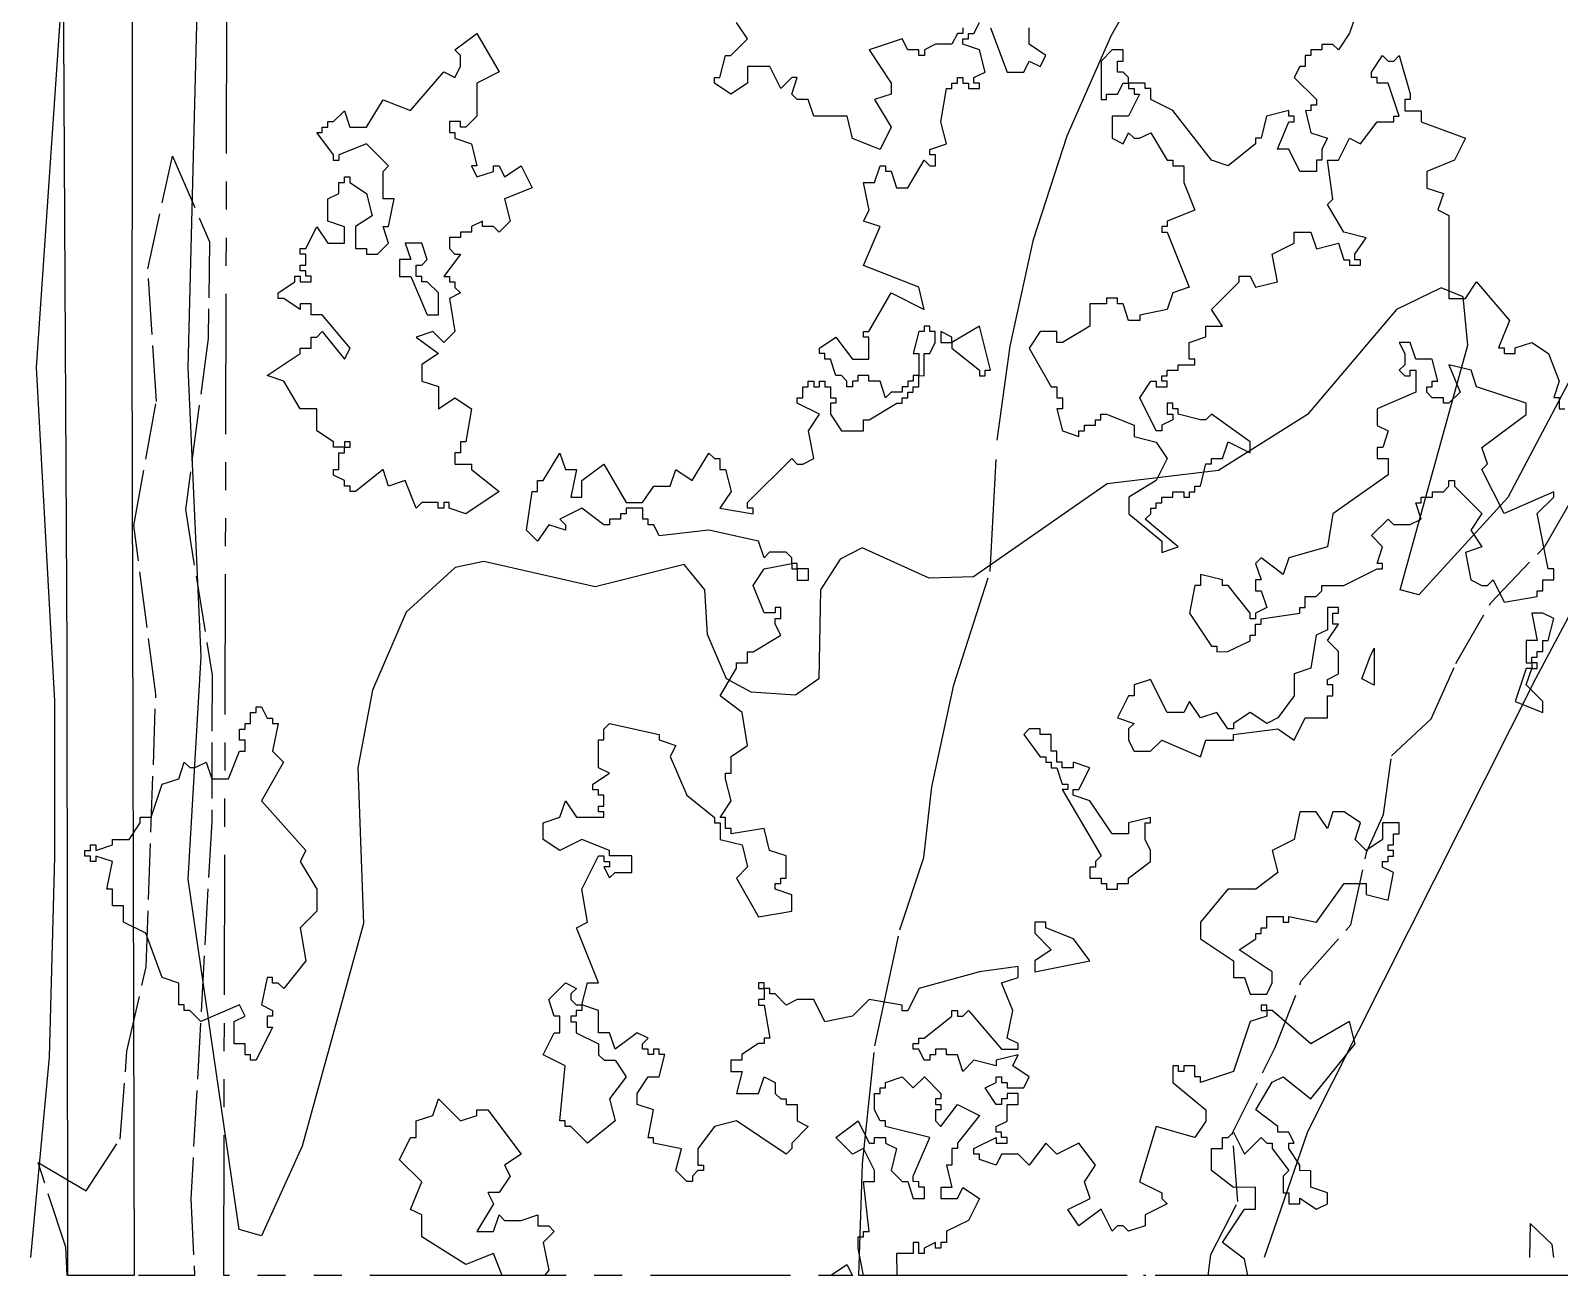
# Model space of a CAD drawing. Header units: metres. Extents: x -400 to 800, y -650 to 500.
# Drawn here: x -57.3 to 11.9, y -650 to -593.6 of the extents above; entities that cross this region are included whole.
import ezdxf

# ---------------------------------------------------------------- set-up
doc = ezdxf.new("R2010")
doc.units = ezdxf.units.M
doc.header["$LTSCALE"] = 2
for name, pattern in [('DASHDOT', [3.556, 2.54, -0.508, 0, -0.508]), ('DASHED', [1.524, 1.27, -0.254]), ('PHANTOM', [6.35, 3.175, -0.635, 0.635, -0.635, 0.635, -0.635])]:
    doc.linetypes.add(name, pattern=pattern)
for name, color, linetype in [('SITE-FLOOD-LIMIT', 5, 'DASHED'), ('SITE-PATH', 84, 'CONTINUOUS'), ('SITE-PROPERTY', 7, 'PHANTOM'), ('SITE-SETBACK-WATER', 1, 'DASHDOT'), ('SITE-TREE-CANOPY', 94, 'CONTINUOUS'), ('TOPO-CONTOUR-MINOR', 9, 'CONTINUOUS')]:
    doc.layers.add(name, color=color, linetype=linetype)

msp = doc.modelspace()

# ---------------------------------------------------------------- linework, layer by layer
at = {"layer": 'SITE-FLOOD-LIMIT'}
msp.add_lwpolyline([(-55.679, -648.716), (-56.943, -644.892), (-54.758, -646.168), (-53.227, -643.823), (-52.914, -639.846), (-52.041, -636.023), (-51.609, -623.684), (-52.611, -616.036), (-51.583, -610.429), (-51.977, -604.412), (-50.848, -599.315), (-49.177, -603.19), (-49.237, -607.575), (-50.27, -615.324), (-49.064, -622.819), (-49.078, -629.447), (-50.028, -646.527), (-49.856, -650), (-55.616, -650)], close=True, dxfattribs=at)
msp.add_lwpolyline([(20.323, -650), (-3.971, -650), (-3.846, -649.053), (-2.621, -646.657), (-2.869, -643.547), (-0.928, -639.673), (0.247, -636.666), (2.491, -634.118), (3.209, -630.804), (3.975, -629.122), (4.337, -626.471), (6.12, -624.789), (7.244, -622.292), (8.826, -619.539), (11.273, -616.992), (13.161, -613.73)], dxfattribs=at)
at = {"layer": 'SITE-PATH'}
msp.add_lwpolyline([(24.214, -550.697), (10.648, -545.033), (0.638, -541.094), (-4.357, -540.225), (-22.386, -540.3), (-33.231, -538.886), (-47.268, -536.726), (-52.585, -534.701), (-52.702, -607.862), (-52.596, -650), (-55.593, -650), (-55.629, -621.755), (-55.827, -582.543), (-55.166, -440.248)], dxfattribs=at)
at = {"layer": 'SITE-PROPERTY'}
msp.add_lwpolyline([(30.062, -467.859), (0.588, -546.077), (56.749, -563.627), (54.98, -572.314), (53.696, -575.929), (51.787, -582.459), (46.005, -592.792), (42.679, -600.033), (41.549, -603.704), (41.12, -606.251), (38.91, -613.492), (38.088, -617.208), (41.525, -620.423), (44.745, -621.858), (46.597, -624.083), (39.329, -624.004), (35.716, -627.964), (33.954, -634.182), (31.28, -640.611), (27.928, -650), (-48.534, -650), (-47.922, -408.88)], dxfattribs=at)
at = {"layer": 'SITE-SETBACK-WATER'}
msp.add_lwpolyline([(439.23, -650), (-19.786, -650), (-19.612, -644.954), (-19.053, -639.604), (-17.923, -634.345), (-16.84, -631.069), (-16.472, -627.873), (-15.49, -623.25), (-13.838, -618.129), (-13.518, -612.172), (-12.929, -607.924), (-11.873, -603.098), (-10.346, -598.4), (-8.363, -593.875), (-5.944, -589.568), (-3.364, -585.884), (-1.905, -580.91), (0.445, -575.424), (5.709, -565.228), (7.29, -562.555), (7.862, -559.719), (9.35, -554.909), (13.891, -541.704)], dxfattribs=at)
at = {"layer": 'SITE-TREE-CANOPY'}
for points in [[(2.679, -593.009), (2.433, -593.754), (1.928, -594.51), (1.682, -594.254), (1.177, -594.254), (1.177, -594.51), (0.679, -594.51), (0.679, -594.755), (0.427, -594.755), (0.426, -595.255), (0.181, -595.255), (-0.072, -595.756), (0.931, -596.757), (0.931, -597.002), (0.679, -597.002), (0.679, -597.258), (0.433, -597.257), (0.679, -598.259), (1.429, -598.503), (1.177, -599.004), (1.177, -599.505), (0.931, -599.505), (0.931, -600.005), (0.18, -600.005), (-0.318, -599.004), (-0.823, -599.004), (-0.317, -597.758), (-0.072, -597.758), (-0.072, -597.502), (-0.317, -597.502), (-0.317, -597.257), (-1.321, -597.502), (-1.573, -598.503), (-1.819, -598.503), (-1.819, -598.759), (-3.068, -599.76), (-3.818, -599.504), (-5.572, -597.257), (-6.568, -596.756), (-6.568, -596.255), (-6.82, -596.255), (-6.82, -596.011), (-7.571, -596.01), (-7.571, -596.255), (-7.318, -596.255), (-7.319, -596.511), (-7.073, -596.511), (-7.571, -597.512), (-8.322, -597.512), (-8.322, -598.502), (-7.817, -598.758), (-7.571, -598.257), (-7.319, -598.502), (-7.073, -598.502), (-6.568, -598.258), (-5.818, -599.504), (-5.572, -599.504), (-5.572, -599.759), (-5.067, -599.76), (-5.067, -600.505), (-4.569, -601.762), (-5.818, -602.262), (-5.818, -602.507), (-6.071, -602.507), (-6.071, -602.752), (-5.818, -602.752), (-4.822, -605.255), (-5.573, -605.51), (-5.819, -606.256), (-7.067, -606.511), (-7.067, -606.756), (-7.573, -606.756), (-7.818, -606.011), (-8.071, -606.011), (-8.07, -605.755), (-8.569, -605.755), (-8.569, -606.011), (-9.319, -606.01), (-9.319, -607.012), (-10.568, -607.757), (-10.821, -607.757), (-10.821, -607.256), (-11.571, -607.256), (-12.07, -608.012), (-11.074, -609.759), (-10.821, -609.759), (-10.821, -610.26), (-10.569, -610.26), (-10.569, -610.76), (-10.821, -610.76), (-10.569, -611.761), (-9.818, -612.006), (-9.818, -611.761), (-9.573, -611.761), (-9.573, -611.506), (-9.067, -611.506), (-9.067, -611.261), (-8.822, -611.261), (-8.822, -611.005), (-8.569, -611.005), (-7.321, -611.506), (-7.321, -612.006), (-6.318, -612.262), (-5.82, -613.008), (-6.318, -614.009), (-7.567, -614.754), (-7.567, -615.51), (-6.073, -616.756), (-6.073, -617.257), (-5.322, -617.012), (-6.823, -615.755), (-6.571, -615.511), (-6.571, -615.255), (-6.318, -615.255), (-6.318, -615.01), (-6.072, -615.01), (-6.072, -614.754), (-5.567, -614.754), (-5.567, -614.51), (-5.069, -614.51), (-5.069, -614.754), (-4.817, -614.754), (-4.817, -614.51), (-4.571, -614.51), (-4.571, -614.254), (-4.319, -614.254), (-4.073, -613.253), (-3.82, -613.253), (-3.82, -613.008), (-3.322, -613.008), (-3.07, -612.252), (-2.073, -612.753), (-2.073, -612.252), (-3.82, -611.006), (-4.073, -611.262), (-4.318, -611.262), (-5.321, -611.006), (-5.321, -610.761), (-5.567, -610.761), (-5.567, -610.505), (-5.819, -610.505), (-5.819, -611.006), (-5.567, -611.006), (-5.567, -611.261), (-6.072, -611.506), (-6.072, -611.762), (-6.318, -611.762), (-7.068, -610.26), (-6.57, -609.504), (-6.317, -609.504), (-6.317, -609.76), (-5.819, -609.76), (-5.819, -609.504), (-6.072, -609.504), (-6.072, -609.259), (-5.819, -609.259), (-5.819, -609.003), (-5.321, -609.003), (-5.321, -608.759), (-4.57, -608.759), (-4.57, -608.503), (-4.823, -608.503), (-4.823, -607.758), (-4.072, -607.502), (-4.072, -607.012), (-3.321, -607.012), (-3.819, -606.256), (-2.57, -605.01), (-2.57, -604.754), (-2.072, -604.755), (-1.82, -605.255), (-0.824, -605.011), (-1.069, -603.754), (-0.073, -603.253), (-0.073, -602.753), (0.678, -602.753), (0.93, -603.509), (1.927, -603.253), (2.179, -604.01), (2.432, -604.01), (2.432, -604.255), (2.93, -604.255), (2.93, -604.01), (2.677, -604.01), (2.677, -603.754), (3.182, -603.009), (2.179, -602.753), (1.429, -601.507), (1.681, -601.262), (1.429, -599.505), (1.927, -599.505), (2.432, -598.504), (2.93, -598.76), (3.681, -597.759), (4.432, -597.759), (4.432, -597.503), (4.677, -597.503), (4.18, -596.012), (3.681, -596.012), (3.681, -595.756), (3.429, -595.756), (3.429, -595.511), (3.927, -594.755), (4.18, -595.011), (4.432, -595.011), (4.678, -594.755), (5.183, -596.502), (5.183, -596.758), (4.93, -596.758), (4.93, -597.258), (5.681, -597.258), (5.681, -597.759), (7.68, -598.504), (7.182, -599.505), (5.933, -600.006), (5.933, -600.762), (6.683, -601.007), (6.431, -601.752), (6.929, -602.008), (6.928, -605.757), (7.679, -605.757), (8.177, -605.012), (9.678, -606.758), (9.18, -608.004), (9.432, -608.004), (9.432, -608.26), (9.93, -608.26), (9.93, -608.004), (10.681, -607.76), (11.432, -608.26), (11.929, -609.506), (11.677, -610.252), (11.929, -610.252), (11.929, -610.752), (12.182, -610.752)], [(20.126, -650), (-2.172, -650), (-2.317, -649.261), (-3.32, -648.504), (-2.317, -647.003), (-1.819, -647.003), (-1.819, -646.001), (-2.822, -646.012), (-3.818, -645.256), (-3.818, -644.255), (-3.32, -644.255), (-3.32, -643.754), (-3.067, -643.754), (-2.822, -643.51), (-2.324, -644.511), (-1.573, -643.755), (-1.32, -644.01), (-1.068, -644.01), (-1.068, -644.255), (-0.317, -645.256), (-0.57, -645.512), (-0.57, -646.258), (-0.317, -646.258), (-0.318, -646.758), (0.181, -646.758), (0.181, -646.502), (0.931, -647.003), (1.429, -646.758), (1.429, -646.258), (0.679, -646.002), (0.679, -645.257), (0.181, -645.256), (0.181, -645.012), (-0.317, -644.255), (-0.317, -644.011), (-0.072, -644.011), (-0.317, -643.51), (-0.822, -643.51), (-0.822, -643.254), (-1.818, -642.509), (-1.067, -641.252), (-0.569, -641.007), (0.679, -642.008), (2.679, -639.506), (2.427, -638.505), (0.68, -639.506), (-1.067, -638.004), (-1.319, -638.004), (-1.319, -638.259), (-2.07, -638.504), (-2.821, -640.762), (-4.322, -641.262), (-4.322, -641.007), (-4.568, -641.007), (-4.568, -640.506), (-5.073, -640.506), (-5.073, -640.762), (-5.319, -640.762), (-5.319, -640.506), (-5.571, -640.506), (-5.571, -641.262), (-4.07, -642.508), (-4.07, -643.009), (-4.568, -643.754), (-6.322, -643.253), (-7.073, -645.756), (-6.07, -646.257), (-6.07, -646.513), (-5.818, -646.757), (-6.821, -647.258), (-6.821, -647.758), (-7.572, -648.003), (-7.817, -647.758), (-8.07, -647.758), (-8.322, -648.003), (-8.82, -647.002), (-9.823, -647.758), (-10.321, -647.013), (-9.318, -646.512), (-9.571, -645.756), (-9.072, -645.01), (-9.823, -644.009), (-10.819, -644.51), (-11.317, -644.009), (-12.068, -645.01), (-12.573, -644.509), (-13.324, -644.509), (-13.569, -645.01), (-14.32, -644.754), (-14.32, -644.509), (-14.572, -644.509), (-14.572, -644.253), (-13.569, -643.753), (-13.569, -644.009), (-13.071, -644.009), (-13.071, -643.753), (-13.323, -643.753), (-13.323, -643.508), (-13.569, -643.508), (-13.569, -643.252), (-13.071, -643.008), (-13.071, -642.262), (-12.573, -642.262), (-12.573, -641.762), (-13.071, -641.762), (-13.071, -642.006), (-13.323, -642.006), (-13.323, -642.262), (-13.569, -642.262), (-14.067, -641.506), (-13.569, -641.261), (-13.569, -641.005), (-13.323, -641.005), (-13.323, -641.261), (-13.071, -641.261), (-13.071, -641.506), (-12.32, -641.506), (-12.067, -641.005), (-12.818, -640.505), (-12.572, -640.004), (-13.568, -640.26), (-13.569, -640.505), (-14.572, -640.26), (-15.07, -640.76), (-15.322, -640.004), (-15.82, -640.004), (-15.82, -639.759), (-16.318, -639.759), (-16.318, -640.004), (-16.571, -640.004), (-16.571, -640.259), (-16.824, -640.259), (-17.069, -639.759), (-17.322, -639.759), (-17.322, -639.503), (-17.069, -639.503), (-17.069, -639.258), (-16.823, -639.258), (-15.568, -638.257), (-15.568, -638.001), (-15.322, -638.002), (-15.322, -638.257), (-15.069, -638.257), (-14.817, -638.002), (-13.323, -639.759), (-12.572, -639.759), (-12.572, -639.504), (-13.07, -639.259), (-12.818, -638.002), (-13.322, -636.756), (-12.572, -636.511), (-12.572, -636.011), (-14.319, -636.255), (-17.069, -637.011), (-17.567, -638.012), (-17.819, -638.012), (-17.819, -637.756), (-19.321, -637.511), (-20.071, -638.257), (-21.32, -638.512), (-21.818, -637.511), (-22.569, -637.511), (-23.067, -637.756), (-23.572, -637.255), (-23.817, -637.255), (-23.817, -637.01), (-24.07, -637.01), (-24.07, -637.255), (-24.07, -637.511), (-24.323, -637.511), (-24.323, -637.755), (-24.07, -637.756), (-23.818, -639.257), (-24.07, -639.257), (-24.07, -639.502), (-24.323, -639.502), (-25.074, -640.002), (-25.074, -640.258), (-25.572, -640.258), (-25.572, -640.759), (-25.067, -640.759), (-25.319, -641.76), (-24.323, -641.76), (-24.071, -641.004), (-23.572, -641.26), (-23.573, -641.76), (-23.32, -642.005), (-23.067, -642.005), (-23.067, -642.261), (-22.569, -642.261), (-22.57, -643.006), (-22.071, -643.262), (-22.822, -644.007), (-22.822, -644.252), (-23.068, -644.508), (-25.32, -643.006), (-26.323, -643.261), (-27.074, -644.262), (-27.067, -645.008), (-26.821, -645.008), (-26.821, -645.253), (-27.067, -645.252), (-27.319, -645.508), (-27.319, -645.753), (-27.572, -645.753), (-28.07, -645.252), (-27.817, -644.262), (-29.073, -644.006), (-29.073, -643.762), (-29.318, -643.762), (-29.073, -642.505), (-29.823, -642.26), (-29.823, -641.759), (-29.318, -641.003), (-28.82, -641.003), (-28.567, -640.002), (-28.82, -640.002), (-28.82, -639.757), (-29.072, -639.757), (-29.072, -640.002), (-29.318, -640.002), (-29.318, -639.757), (-29.57, -639.757), (-29.57, -639.512), (-29.318, -639.256), (-29.823, -639.012), (-30.819, -639.757), (-31.071, -639.011), (-31.57, -639.011), (-31.569, -638.01), (-32.32, -637.754), (-32.067, -636.753), (-31.569, -636.753), (-32.572, -634.261), (-32.067, -634.006), (-32.319, -632.504), (-31.568, -631.002), (-31.323, -631.002), (-31.323, -631.258), (-31.07, -631.258), (-31.07, -631.503), (-31.323, -631.503), (-31.07, -632.003), (-30.818, -631.759), (-30.067, -631.759), (-30.067, -631.002), (-31.07, -631.002), (-31.07, -630.758), (-32.319, -630.257), (-33.322, -630.757), (-34.073, -630.257), (-34.073, -629.511), (-33.322, -629.256), (-33.069, -628.51), (-32.571, -629.256), (-31.323, -629.256), (-31.323, -629.011), (-31.568, -629.011), (-31.568, -628.755), (-31.322, -628.755), (-31.322, -628.255), (-31.568, -628.255), (-31.568, -628.01), (-31.82, -628.01), (-31.82, -627.754), (-31.07, -627.254), (-31.568, -627.009), (-31.568, -625.752), (-31.322, -625.752), (-31.322, -625.262), (-31.069, -625.007), (-28.818, -625.508), (-28.818, -625.752), (-28.067, -626.008), (-28.32, -626.509), (-27.569, -628.255), (-26.321, -629.257), (-26.321, -629.512), (-26.068, -629.513), (-26.068, -630.258), (-25.072, -630.503), (-24.82, -631.504), (-25.318, -632.004), (-24.322, -633.762), (-22.821, -633.506), (-22.821, -632.761), (-23.571, -632.505), (-23.571, -632.26), (-23.319, -632.26), (-23.319, -632.005), (-23.073, -632.005), (-23.073, -631.004), (-23.823, -630.759), (-24.069, -629.758), (-25.57, -630.002), (-25.57, -629.757), (-25.823, -629.757), (-25.823, -629.257), (-26.068, -629.257), (-25.57, -628.511), (-25.822, -627.51), (-25.822, -627.254), (-25.57, -627.254), (-25.57, -626.509), (-24.819, -626.009), (-25.071, -624.507), (-26.067, -623.762), (-25.323, -622.505), (-25.323, -622.26), (-24.818, -622.26), (-24.818, -621.759), (-24.573, -621.759), (-23.317, -621.003), (-23.569, -620.503), (-23.569, -620.258), (-23.317, -620.258), (-23.317, -619.757), (-23.569, -619.757), (-23.569, -620.002), (-24.067, -620.002), (-24.572, -618.756), (-24.067, -618.011), (-22.818, -617.755), (-22.818, -617.51), (-23.071, -617.255), (-23.821, -617.254), (-24.067, -617.51), (-24.319, -616.754), (-26.571, -616.253), (-28.823, -616.508), (-29.069, -616.008), (-29.321, -616.008), (-29.321, -615.752), (-29.567, -615.752), (-29.567, -615.262), (-30.317, -615.262), (-30.317, -615.507), (-30.57, -615.507), (-30.57, -615.752), (-31.068, -615.752), (-31.068, -616.008), (-31.321, -616.007), (-32.317, -615.262), (-33.32, -615.762), (-33.067, -616.007), (-33.067, -616.252), (-33.818, -616.007), (-34.323, -616.752), (-34.821, -616.252), (-34.568, -614.505), (-34.323, -614.505), (-34.323, -614.005), (-34.07, -614.005), (-33.319, -612.759), (-33.067, -613.504), (-32.569, -613.504), (-32.822, -614.761), (-32.324, -614.761), (-32.323, -614.005), (-31.32, -613.26), (-30.317, -615.006), (-29.574, -615.007), (-29.068, -614.261), (-28.318, -614.261), (-28.072, -613.505), (-27.322, -614.006), (-26.571, -612.76), (-26.318, -613.005), (-26.073, -613.005), (-26.073, -613.505), (-25.82, -613.505), (-25.568, -614.507), (-26.073, -615.252), (-24.572, -615.508), (-24.572, -615.252), (-24.817, -615.252), (-24.817, -615.007), (-22.818, -613.005), (-22.572, -613.261), (-22.32, -613.261), (-21.821, -613.005), (-22.067, -611.76), (-21.569, -611.003), (-22.572, -610.503), (-22.572, -610.258), (-22.319, -610.258), (-22.319, -609.757), (-22.074, -609.757), (-22.073, -609.513), (-21.821, -609.501), (-21.821, -609.757), (-21.568, -609.757), (-21.568, -609.502), (-21.323, -609.502), (-21.323, -609.757), (-21.07, -609.757), (-21.07, -610.258), (-20.818, -610.258), (-20.818, -610.503), (-21.07, -610.503), (-21.071, -611.003), (-20.573, -611.76), (-19.569, -611.76), (-19.569, -611.259), (-19.317, -611.259), (-18.068, -610.503), (-17.822, -610.503), (-17.822, -610.258), (-17.57, -610.259), (-17.57, -610.003), (-17.317, -610.003), (-17.317, -609.758), (-17.072, -609.758), (-17.072, -609.257), (-17.317, -609.257), (-17.317, -609.502), (-17.57, -609.502), (-17.57, -609.758), (-17.822, -609.758), (-17.822, -610.003), (-18.32, -610.003), (-18.573, -610.258), (-18.818, -609.502), (-19.324, -609.502), (-19.323, -609.257), (-19.822, -609.257), (-19.822, -609.502), (-20.067, -609.502), (-20.067, -609.758), (-20.32, -609.758), (-20.32, -609.502), (-20.572, -609.257), (-20.818, -609.257), (-21.07, -608.512), (-21.323, -608.512), (-21.323, -608.256), (-21.568, -608.256), (-21.568, -608.011), (-20.817, -607.51), (-20.067, -608.512), (-19.323, -608.512), (-19.323, -607.511), (-19.569, -607.511), (-19.569, -607.255), (-19.323, -607.255), (-18.32, -605.509), (-16.819, -606.254), (-17.071, -605.253), (-19.568, -604.263), (-18.817, -602.505), (-19.568, -602.26), (-19.322, -601.76), (-19.568, -600.503), (-19.07, -600.503), (-18.817, -599.758), (-18.571, -599.758), (-18.571, -600.002), (-18.319, -600.002), (-18.074, -600.759), (-17.568, -600.759), (-16.818, -599.502), (-16.572, -599.758), (-16.32, -599.758), (-16.319, -599.257), (-16.572, -599.257), (-16.572, -599.013), (-15.821, -598.757), (-16.067, -597.756), (-15.821, -596.254), (-15.568, -596.254), (-15.568, -596.009), (-15.323, -596.009), (-15.323, -595.753), (-15.07, -595.754), (-15.07, -596.009), (-14.818, -596.009), (-14.818, -596.254), (-14.32, -596.254), (-14.32, -596.009), (-14.572, -596.009), (-14.572, -595.754), (-14.067, -595.509), (-14.319, -594.508), (-15.07, -594.252), (-15.07, -594.007), (-14.817, -594.007), (-14.817, -593.762), (-14.572, -593.762), (-14.319, -593.262)], [(-15.07, -593.507), (-15.07, -593.762), (-15.323, -593.762), (-15.568, -594.252), (-16.319, -594.252), (-16.817, -594.507), (-16.817, -594.752), (-17.069, -594.752), (-17.069, -594.507), (-17.567, -594.507), (-17.82, -594.007), (-19.321, -594.507), (-18.318, -596.009), (-18.318, -596.509), (-19.069, -596.754), (-18.319, -598.011), (-18.817, -599.012), (-20.073, -598.511), (-20.318, -597.51), (-21.819, -597.51), (-22.072, -596.754), (-22.57, -596.754), (-22.822, -596.509), (-22.57, -595.752), (-22.822, -595.752), (-23.32, -596.253), (-23.818, -595.252), (-24.821, -595.252), (-24.821, -596.008), (-25.572, -596.508), (-26.323, -596.008), (-26.323, -595.752), (-26.07, -595.752), (-25.817, -594.762), (-25.572, -594.762), (-24.821, -594.006), (-25.319, -593.26)], [(-13.821, -593.507), (-13.071, -595.509), (-12.32, -595.509), (-12.068, -595.009), (-11.57, -595.253), (-11.317, -594.753), (-12.068, -594.252), (-12.067, -593.507)]]:
    msp.add_lwpolyline(points, dxfattribs=at)
for points in [[(-43.323, -612.502), (-43.569, -612.502), (-43.569, -612.257), (-44.319, -611.756), (-44.319, -610.755), (-45.07, -610.755), (-45.82, -609.509), (-46.571, -609.253), (-45.069, -608.252), (-45.069, -608.007), (-44.571, -608.007), (-44.571, -607.507), (-44.319, -607.507), (-44.073, -607.262), (-43.07, -608.508), (-42.817, -608.008), (-44.073, -606.506), (-44.571, -606.506), (-44.571, -606.005), (-45.069, -606.005), (-45.069, -606.261), (-45.82, -605.76), (-46.072, -605.76), (-46.072, -605.504), (-45.321, -605.004), (-45.321, -604.759), (-45.069, -604.759), (-45.069, -605.004), (-44.571, -605.004), (-44.571, -604.759), (-44.823, -604.759), (-44.823, -604.503), (-45.069, -604.503), (-45.069, -604.259), (-44.823, -604.259), (-44.823, -603.758), (-45.069, -603.758), (-45.069, -603.502), (-44.823, -603.502), (-44.318, -602.512), (-43.82, -603.258), (-43.069, -603.258), (-43.069, -602.513), (-43.82, -602.257), (-43.82, -601.255), (-43.321, -601.011), (-43.321, -600.51), (-43.069, -600.51), (-43.069, -600.254), (-42.823, -600.254), (-42.823, -600.51), (-42.073, -601.011), (-41.82, -602.012), (-42.571, -602.502), (-42.571, -603.503), (-42.073, -603.503), (-42.073, -603.759), (-41.568, -603.759), (-41.07, -603.258), (-41.322, -602.502), (-41.07, -602.502), (-40.817, -601.256), (-41.322, -601.256), (-41.322, -600.01), (-41.069, -599.754), (-42.072, -598.753), (-43.321, -599.253), (-43.321, -599.509), (-43.567, -599.509), (-43.567, -599.253), (-44.317, -598.252), (-44.072, -598.252), (-44.072, -598.007), (-43.819, -598.007), (-43.819, -597.751), (-43.573, -597.752), (-43.068, -597.262), (-42.823, -598.007), (-42.072, -598.008), (-41.321, -596.762), (-40.073, -597.251), (-38.571, -595.505), (-38.073, -595.761), (-37.821, -595.261), (-37.821, -594.76), (-38.073, -594.504), (-37.07, -593.759), (-36.067, -595.506), (-37.07, -596.006), (-37.07, -597.508), (-37.568, -598.008), (-37.821, -598.008), (-37.821, -597.752), (-38.319, -597.752), (-38.319, -598.253), (-38.074, -598.253), (-38.067, -598.509), (-37.323, -598.754), (-37.071, -599.755), (-37.323, -599.755), (-37.071, -600.255), (-36.32, -600.011), (-36.32, -599.755), (-36.067, -599.755), (-35.822, -600.256), (-35.071, -599.755), (-34.573, -600.756), (-35.822, -601.257), (-35.57, -602.258), (-36.068, -602.758), (-36.32, -602.502), (-36.819, -602.502), (-36.818, -602.258), (-37.324, -602.502), (-37.317, -602.758), (-37.822, -602.758), (-37.822, -603.003), (-38.32, -603.003), (-38.32, -603.503), (-38.067, -603.759), (-37.822, -603.759), (-38.573, -604.76), (-38.32, -604.76), (-38.32, -605.005), (-38.068, -605.005), (-38.068, -605.261), (-37.822, -605.506), (-38.32, -605.761), (-38.068, -607.252), (-38.573, -607.753), (-39.071, -607.252), (-39.822, -607.508), (-38.819, -608.253), (-39.569, -608.754), (-39.57, -609.51), (-38.819, -609.755), (-38.819, -610.756), (-38.068, -610.255), (-37.318, -610.756), (-37.571, -612.258), (-37.823, -612.258), (-37.823, -612.758), (-38.069, -612.758), (-38.069, -613.259), (-37.318, -613.259), (-37.318, -613.504), (-36.07, -614.505), (-37.571, -615.506), (-38.322, -615.261), (-38.322, -615.005), (-38.567, -615.005), (-38.567, -615.261), (-38.82, -615.261), (-38.82, -615.005), (-39.57, -615.005), (-39.823, -615.261), (-40.321, -614.004), (-41.072, -614.26), (-41.317, -613.503), (-42.573, -614.504), (-42.818, -614.504), (-42.818, -614.259), (-43.071, -614.259), (-43.071, -614.003), (-43.569, -613.759), (-43.569, -613.503), (-43.323, -613.503), (-43.323, -612.758), (-43.071, -612.758), (-43.071, -612.502)], [(-7.571, -595.755), (-7.823, -595.51), (-8.069, -595.51), (-8.069, -595.009), (-7.823, -595.009), (-7.823, -594.509), (-8.321, -594.509), (-8.82, -595.009), (-8.82, -596.756), (-8.567, -596.756), (-8.567, -596.511), (-8.069, -596.511), (-7.824, -596.01), (-7.571, -596.01)], [(-39.821, -604.259), (-39.569, -604.26), (-39.323, -604.004), (-39.569, -603.258), (-40.319, -603.258), (-40.067, -604.004), (-40.572, -604.004), (-40.572, -604.76), (-40.067, -604.76), (-39.324, -606.507), (-38.818, -606.507), (-38.818, -605.506), (-39.323, -605.005), (-39.569, -605.005), (-39.569, -604.76), (-39.821, -604.76)], [(-16.819, -609.258), (-16.819, -608.256), (-16.573, -608.256), (-16.321, -607.756), (-16.321, -607.255), (-16.573, -607.255), (-16.573, -607.011), (-16.819, -607.011), (-16.819, -607.255), (-17.071, -607.255), (-17.317, -608.256), (-17.071, -608.256), (-17.072, -609.257)], [(-15.57, -607.511), (-16.068, -607.255), (-16.068, -607.756), (-15.57, -607.756)], [(-15.57, -608.012), (-14.322, -609.002), (-14.322, -609.258), (-14.069, -609.258), (-14.069, -609.002), (-13.823, -609.002), (-14.321, -607.011), (-15.57, -607.756)], [(6.927, -614.011), (7.18, -614.011), (7.179, -614.256), (8.428, -615.502), (7.93, -616.258), (8.428, -617.003), (7.677, -617.259), (7.929, -618.505), (8.428, -618.761), (8.68, -618.761), (8.933, -618.505), (9.431, -619.506), (10.932, -619.262), (10.932, -619.006), (11.177, -619.006), (11.178, -618.505), (11.683, -618.505), (11.683, -618.005), (11.43, -618.005), (10.932, -615.502), (11.683, -614.757), (11.683, -614.512), (9.431, -615.502), (8.428, -613.51), (8.681, -613.255), (8.428, -612.509), (10.428, -611.008), (10.428, -610.507), (8.183, -609.762), (7.931, -609.005), (6.928, -608.76), (7.433, -610.006), (6.927, -610.507), (6.682, -610.507), (6.682, -610.262), (6.177, -610.262), (5.931, -610.006), (5.931, -609.761), (6.177, -609.761), (6.177, -609.506), (6.43, -609.506), (6.177, -608.504), (5.426, -608.504), (5.181, -607.759), (4.683, -607.759), (4.928, -608.26), (4.928, -608.76), (4.683, -609.005), (4.928, -609.261), (5.181, -609.261), (5.181, -609.005), (5.426, -609.005), (5.433, -610.006), (3.679, -610.762), (3.679, -611.507), (4.177, -611.752), (3.932, -612.509), (3.679, -612.509), (3.679, -613.009), (4.177, -613.009), (4.177, -613.755), (1.679, -615.512), (1.427, -617.002), (-0.32, -617.503), (-0.573, -618.259), (-1.569, -617.502), (-1.822, -617.758), (-1.569, -618.504), (-1.822, -618.504), (-1.822, -619.004), (-1.569, -619.004), (-1.317, -619.761), (-1.822, -620.005), (-1.822, -620.261), (-2.068, -620.261), (-2.067, -620.005), (-3.07, -618.759), (-3.323, -618.759), (-3.323, -618.503), (-4.319, -618.258), (-4.319, -618.759), (-4.572, -618.759), (-4.817, -620.005), (-3.822, -621.507), (-3.569, -621.507), (-3.569, -621.763), (-3.071, -621.751), (-2.068, -621.262), (-2.068, -621.006), (-1.822, -621.006), (-1.822, -620.506), (-1.569, -620.506), (-1.569, -620.261), (0.177, -620.006), (0.177, -619.761), (0.43, -619.761), (0.43, -619.26), (0.928, -619.26), (1.181, -619.005), (1.181, -618.76), (2.177, -618.76), (3.678, -618.004), (3.931, -618.004), (3.931, -617.759), (3.678, -617.759), (3.931, -617.003), (3.433, -616.502), (4.177, -615.757), (4.429, -616.002), (5.18, -616.002), (5.678, -615.757), (5.433, -615.012), (5.678, -615.012), (5.678, -614.756), (6.183, -614.756), (6.183, -614.511), (6.681, -614.511), (6.927, -614.256)], [(-42.818, -612.502), (-42.818, -612.257), (-43.071, -612.257), (-43.071, -612.502)], [(-22.818, -618.011), (-22.573, -618.011), (-22.573, -617.755), (-22.818, -617.755)], [(-22.573, -618.512), (-22.068, -618.512), (-22.068, -618.011), (-22.573, -618.011)], [(0.682, -622.508), (-0.069, -622.753), (-0.069, -623.754), (-0.819, -624.755), (-1.318, -625.011), (-2.068, -624.51), (-2.819, -625.011), (-2.819, -625.256), (-3.071, -625.255), (-3.569, -624.51), (-4.32, -624.755), (-4.818, -624.009), (-5.071, -624.51), (-5.821, -624.51), (-6.572, -623.008), (-7.322, -623.253), (-7.322, -623.753), (-7.568, -623.753), (-8.073, -624.754), (-7.323, -625.01), (-7.568, -625.255), (-7.568, -625.755), (-7.323, -626.256), (-6.572, -626.256), (-6.067, -625.756), (-4.32, -626.512), (-4.068, -625.756), (-2.819, -625.756), (-2.819, -625.511), (-0.82, -625.256), (-0.069, -625.756), (0.429, -624.755), (1.432, -624.756), (1.433, -623.754), (1.678, -623.754), (1.678, -623.254), (1.433, -623.254), (1.433, -623.009), (1.931, -622.753), (1.931, -621.752), (1.433, -621.252), (1.931, -620.506), (1.679, -620.506), (1.679, -620.006), (1.931, -620.006), (1.931, -619.761), (1.433, -619.761), (1.433, -620.762), (0.928, -621.007)], [(10.679, -622.009), (10.932, -622.009), (10.932, -621.753), (11.177, -621.754), (11.177, -621.253), (11.43, -621.253), (11.682, -620.252), (11.177, -620.007), (10.679, -620.007), (10.932, -621.253), (10.427, -621.253), (10.426, -622.254), (10.679, -622.254)], [(10.433, -622.51), (9.928, -624.011), (11.177, -624.512), (11.177, -624.012), (10.433, -623.255), (10.679, -622.51)], [(10.931, -622.51), (10.932, -622.254), (10.679, -622.254), (10.679, -622.51)], [(-46.573, -624.76), (-46.321, -624.76), (-46.321, -625.004), (-46.068, -625.004), (-46.321, -626.261), (-45.823, -626.762), (-46.819, -628.508), (-44.82, -630.756), (-45.073, -631.256), (-44.322, -632.502), (-44.323, -633.503), (-45.073, -634.259), (-44.821, -635.761), (-45.817, -637.007), (-46.07, -636.762), (-46.322, -636.762), (-46.322, -636.506), (-46.568, -636.506), (-46.821, -637.752), (-46.323, -638.008), (-46.323, -638.253), (-46.568, -638.253), (-46.568, -638.753), (-46.323, -638.753), (-47.074, -640.255), (-47.319, -640.255), (-47.319, -640.01), (-47.572, -640.01), (-47.572, -639.51), (-48.07, -639.509), (-48.069, -638.508), (-47.571, -638.253), (-47.817, -637.752), (-49.571, -638.508), (-50.069, -638.007), (-50.321, -638.007), (-50.321, -637.752), (-50.567, -637.752), (-50.567, -636.761), (-51.317, -636.506), (-52.068, -634.503), (-53.071, -634.002), (-53.071, -633.257), (-53.569, -633.257), (-53.569, -632.512), (-53.821, -632.512), (-53.568, -631.255), (-54.319, -631.01), (-54.319, -631.255), (-54.572, -631.255), (-54.571, -631.01), (-54.817, -631.01), (-54.817, -630.754), (-54.571, -630.754), (-54.571, -630.509), (-54.319, -630.509), (-54.319, -630.754), (-53.568, -630.509), (-53.568, -630.254), (-52.818, -630.254), (-52.319, -629.509), (-52.319, -629.253), (-51.821, -629.253), (-51.323, -627.762), (-50.572, -627.507), (-50.32, -626.761), (-50.067, -627.006), (-49.822, -627.006), (-49.323, -626.761), (-49.071, -627.507), (-48.32, -627.507), (-47.822, -626.261), (-47.57, -626.261), (-47.569, -625.761), (-47.822, -625.761), (-47.822, -625.26), (-47.569, -625.26), (-47.569, -625.004), (-47.317, -625.004), (-47.317, -624.504), (-47.071, -624.504), (-47.071, -624.259), (-46.819, -624.259)], [(-6.818, -629.504), (-6.573, -629.504), (-6.573, -629.26), (-7.569, -629.504), (-7.569, -630.005), (-8.32, -630.005), (-9.323, -628.503), (-10.073, -628.258), (-10.073, -628.002), (-9.821, -628.002), (-9.322, -627.012), (-10.073, -626.756), (-10.073, -627.012), (-10.571, -627.012), (-10.571, -626.756), (-10.824, -626.756), (-10.823, -626.255), (-11.069, -626.255), (-11.069, -625.51), (-11.567, -625.51), (-11.567, -625.254), (-12.072, -625.254), (-12.318, -625.51), (-11.567, -626.511), (-11.322, -626.511), (-11.322, -626.756), (-11.069, -626.756), (-11.069, -627.012), (-10.824, -627.012), (-10.571, -627.757), (-10.319, -627.757), (-10.319, -628.002), (-10.571, -628.002), (-8.818, -631.006), (-9.07, -631.261), (-9.07, -631.506), (-9.323, -631.506), (-9.323, -632.007), (-8.818, -632.007), (-8.818, -632.251), (-8.572, -632.252), (-8.572, -632.507), (-8.067, -632.507), (-8.067, -632.252), (-7.569, -632.252), (-7.569, -632.007), (-6.573, -631.262), (-6.573, -630.761), (-6.818, -630.261)], [(4.182, -630.507), (4.427, -630.507), (4.427, -630.006), (4.68, -630.006), (4.68, -629.506), (3.929, -629.506), (3.929, -630.262), (3.178, -630.752), (2.68, -630.262), (2.933, -629.506), (2.182, -629.005), (1.677, -629.005), (1.432, -629.761), (0.927, -629.005), (0.183, -629.005), (-0.07, -630.262), (-1.073, -630.762), (-0.82, -631.752), (-1.817, -632.508), (-3.072, -632.508), (-4.321, -634.01), (-4.322, -634.755), (-2.82, -635.756), (-2.82, -636.502), (-2.322, -636.502), (-2.07, -637.258), (-1.319, -637.258), (-1.067, -636.758), (-1.067, -636.257), (-2.568, -635.256), (-1.817, -634.755), (-1.817, -634.511), (-1.571, -634.511), (-1.571, -634.255), (-1.319, -634.255), (-1.319, -633.754), (-0.568, -633.754), (-0.568, -634.01), (-0.323, -634.01), (-0.323, -633.754), (0.933, -634.01), (2.182, -632.253), (3.178, -632.253), (3.178, -632.754), (4.181, -633.01), (4.427, -631.753), (3.929, -631.508), (3.929, -631.252), (4.182, -631.252), (4.182, -631.008), (4.427, -631.008), (4.427, -630.752), (4.182, -630.752)], [(-11.323, -634.009), (-11.821, -634.009), (-11.821, -634.509), (-11.07, -635.255), (-11.821, -635.755), (-11.821, -636.256), (-9.324, -635.755), (-10.067, -634.754), (-11.323, -634.253)], [(-32.32, -638.01), (-32.573, -638.01), (-32.573, -638.255), (-32.818, -638.255), (-32.818, -638.511), (-32.573, -638.511), (-32.573, -639.011), (-31.57, -639.512), (-31.57, -640.013), (-31.317, -640.257), (-30.819, -640.257), (-30.321, -641.003), (-31.072, -642.004), (-30.82, -643.005), (-32.068, -644.006), (-32.819, -643.26), (-33.071, -643.26), (-33.071, -643.005), (-33.317, -643.005), (-33.071, -640.502), (-34.067, -640.012), (-33.569, -639.011), (-33.323, -639.011), (-33.323, -638.255), (-33.569, -638.255), (-33.821, -637.509), (-33.07, -636.753), (-32.572, -637.009), (-32.818, -637.254), (-32.818, -637.509), (-32.573, -637.754), (-32.32, -637.754)], [(-24.07, -636.754), (-24.322, -636.754), (-24.322, -637.01), (-24.07, -637.01)], [(-1.319, -637.759), (-1.572, -637.759), (-1.572, -638.004), (-1.319, -638.004)], [(-19.82, -648.758), (-19.82, -648.257), (-19.568, -648.257), (-19.568, -648.012), (-19.322, -648.012), (-19.567, -645.754), (-19.069, -645.754), (-19.069, -645.254), (-19.567, -644.252), (-20.072, -644.508), (-20.823, -643.752), (-19.82, -643.007), (-19.322, -644.008), (-19.069, -644.008), (-19.069, -643.752), (-18.571, -643.752), (-18.571, -644.008), (-18.073, -644.253), (-18.319, -645.254), (-17.821, -645.754), (-17.568, -645.754), (-17.323, -646.511), (-16.817, -646.511), (-16.817, -646.01), (-17.07, -646.01), (-17.07, -645.755), (-17.322, -645.754), (-17.322, -645.51), (-16.572, -643.752), (-18.571, -643.263), (-18.571, -643.007), (-18.823, -643.007), (-19.069, -642.506), (-19.069, -641.761), (-18.823, -641.761), (-18.823, -641.505), (-18.571, -641.505), (-18.571, -641.26), (-17.82, -641.005), (-17.322, -641.505), (-16.817, -641.005), (-16.073, -641.761), (-16.073, -642.006), (-16.319, -642.006), (-16.319, -642.262), (-16.073, -642.262), (-16.073, -642.507), (-16.319, -642.507), (-16.319, -643.007), (-16.073, -643.252), (-15.323, -642.262), (-14.319, -642.752), (-15.323, -644.008), (-15.323, -644.253), (-15.568, -644.253), (-15.569, -645.009), (-15.821, -645.009), (-15.569, -646.011), (-16.067, -646.011), (-16.067, -646.511), (-15.323, -646.511), (-15.071, -646.011), (-14.32, -646.511), (-14.818, -647.512), (-15.822, -648.002), (-15.822, -648.502), (-16.067, -648.502), (-16.067, -648.758), (-16.32, -648.758), (-16.32, -648.502), (-16.818, -648.758), (-16.818, -649.003), (-17.07, -649.003), (-17.07, -648.502), (-17.323, -648.502), (-17.323, -649.003), (-18.074, -649.003), (-18.068, -650), (-19.569, -650)], [(-36.32, -649.011), (-37.569, -649.511), (-39.568, -648.254), (-39.568, -647.253), (-40.073, -647.008), (-39.568, -645.762), (-40.571, -644.761), (-40.073, -643.76), (-39.82, -643.76), (-39.82, -643.004), (-39.069, -642.759), (-38.817, -642.003), (-37.821, -643.004), (-37.07, -642.759), (-37.07, -642.503), (-36.572, -642.503), (-35.071, -644.506), (-35.822, -645.006), (-35.569, -645.507), (-36.067, -646.252), (-36.573, -646.252), (-36.32, -646.753), (-37.071, -648.01), (-36.32, -648.01), (-36.068, -647.253), (-35.822, -647.509), (-35.071, -647.509), (-34.321, -647.254), (-34.321, -647.754), (-33.823, -647.754), (-33.57, -648.01), (-34.068, -648.511), (-33.823, -649.757), (-34.018, -650), (-35.925, -650)], [(-20.319, -649.503), (-20.075, -650), (-21.064, -650)]]:
    msp.add_lwpolyline(points, close=True, dxfattribs=at)
at = {"layer": 'TOPO-CONTOUR-MINOR'}
for points in [[(-53.641, -489.981), (-54.955, -524.24), (-54.751, -537.339), (-55.458, -553.461), (-55.257, -563.537), (-55.925, -592.758), (-57.02, -608.88), (-56.201, -623.994), (-56.197, -631.047), (-56.441, -640.116), (-57.279, -649.184)], [(14.312, -605.857), (9.595, -614.777), (5.565, -619.188), (4.717, -618.956), (7.793, -607.872), (7.58, -605.687), (6.572, -605.278), (4.557, -606.262), (0.527, -611.021), (-3.504, -613.554), (-8.542, -614.159), (-14.587, -618.367), (-16.603, -618.421), (-19.626, -617.06), (-20.633, -617.569), (-21.522, -618.956), (-21.593, -622.986), (-22.648, -623.729), (-24.664, -623.596), (-25.768, -622.986), (-26.637, -620.971), (-26.761, -618.956), (-27.686, -617.807), (-31.717, -618.815), (-36.755, -617.672), (-38.065, -617.948), (-40.269, -619.964), (-41.793, -623.499), (-42.463, -627.017), (-42.211, -634.07), (-44.983, -644.146), (-46.831, -648.211), (-47.839, -647.916), (-50.138, -632.055), (-49.554, -621.979), (-50.139, -608.88), (-49.745, -592.758)], [(18.664, -608.301), (10.857, -622.986), (0.527, -643.499), (-1.426, -649.184)], [(11.685, -649.184), (11.611, -648.603), (10.603, -647.65), (10.574, -649.184)]]:
    msp.add_lwpolyline(points, dxfattribs=at)
msp.add_lwpolyline([(3.367, -621.979), (3.55, -621.601), (3.55, -623.277), (2.99, -622.986)], close=True, dxfattribs=at)

doc.saveas('drawing.dxf')
